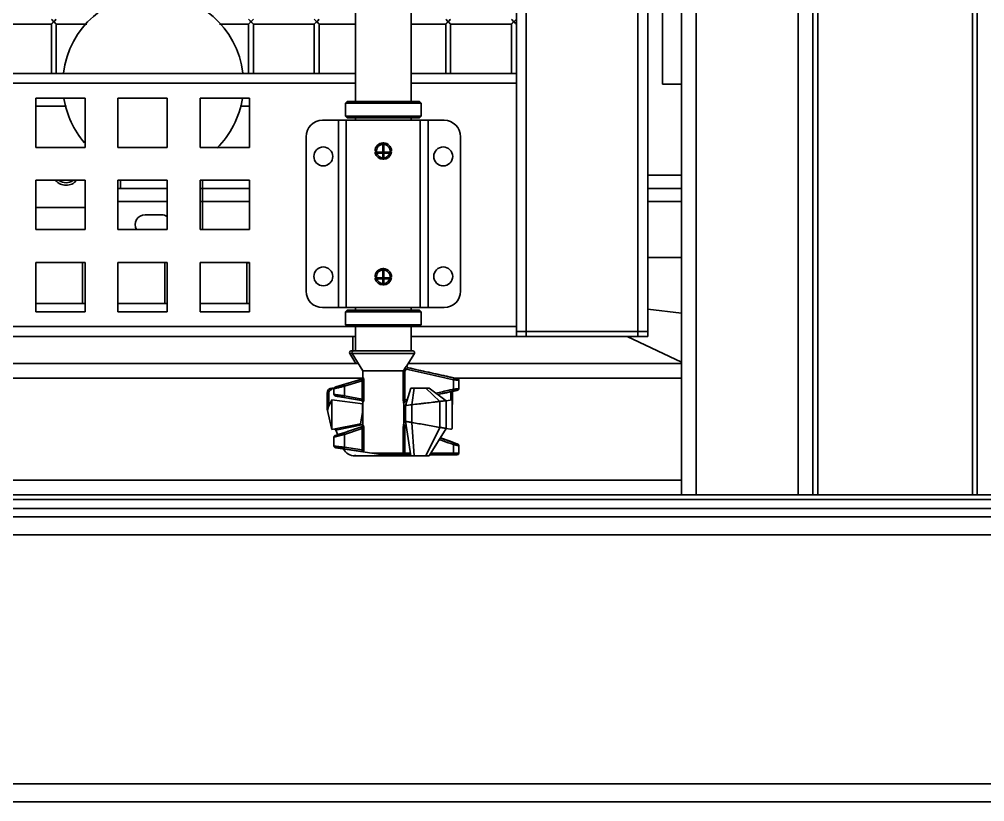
# Model space of a CAD drawing. Header units: millimetres. Extents: x 32496 to 166256, y 3504 to 23939.
# Drawn here: x 95808 to 96396, y 19902 to 20378 of the extents above; entities that cross this region are included whole.
import ezdxf

# ---------------------------------------------------------------- set-up
doc = ezdxf.new("R2010")
doc.units = ezdxf.units.MM
doc.layers.get('0').update_dxf_attribs({"lineweight": 35})

# ---------------------------------------------------------------- blocks, each defined once
blk = doc.blocks.new('8-1250')
at = {"linetype": 'Continuous'}
for p, q in [((-3742.63, -34671.29), (-3742.63, -32152.29)), ((-3680.63, -34671.29), (-3680.63, -32152.29)), ((-3671.63, -32152.29), (-3671.63, -34671.29)), ((-3668.63, -32152.29), (-3668.63, -34671.29)), ((-3574.63, -32152.29), (-3574.63, -34671.29)), ((-3571.63, -32152.29), (-3571.63, -34671.29)), ((-3751.63, -34591.29), (-3751.63, -32232.29)), ((-3846.13, -32251.79), (-3846.13, -34571.79)), ((-3778.13, -34571.79), (-3778.13, -32251.79)), ((-3772.13, -32251.79), (-3772.13, -34571.79)), ((-3763.13, -32421.29), (-3763.13, -34421.29)), ((-3916.13, -33362.79), (-3916.13, -34431.79)), ((-3950.13, -33446.27), (-3950.13, -34431.79)), ((-3852.13, -34414.79), (-3852.13, -33511.79)), ((-4172.13, -34384.79), (-4135.13, -34384.79)), ((-4132.13, -34384.79), (-4135.13, -34381.79)), ((-4135.13, -34384.79), (-4132.13, -34381.79)), ((-4135.13, -34384.79), (-4135.13, -34414.79)), ((-4135.01, -34384.67), (-4134.22, -34383.88)), ((-4134.22, -34383.88), (-4133.63, -34383.29)), ((-4132.13, -34384.79), (-4132.13, -34414.79)), ((-4132.13, -34384.79), (-4113.48, -34384.79)), ((-4032.81, -34384.79), (-4015.13, -34384.79)), ((-4012.13, -34384.79), (-4015.13, -34381.79)), ((-4015.13, -34384.79), (-4012.13, -34381.79)), ((-4015.13, -34384.79), (-4015.13, -34414.79)), ((-4015.01, -34384.67), (-4014.22, -34383.88)), ((-4014.22, -34383.88), (-4013.63, -34383.29)), ((-4012.13, -34384.79), (-4012.13, -34414.79)), ((-4012.13, -34384.79), (-3975.13, -34384.79)), ((-3972.13, -34384.79), (-3975.13, -34381.79)), ((-3975.13, -34384.79), (-3972.13, -34381.79)), ((-3975.13, -34384.79), (-3975.13, -34414.79)), ((-3975.01, -34384.67), (-3974.22, -34383.88)), ((-3974.22, -34383.88), (-3973.63, -34383.29)), ((-3972.13, -34384.79), (-3972.13, -34414.79)), ((-3972.13, -34384.79), (-3950.13, -34384.79)), ((-3916.13, -34384.79), (-3895.13, -34384.79)), ((-3892.13, -34384.79), (-3895.13, -34381.79)), ((-3895.13, -34384.79), (-3892.13, -34381.79)), ((-3895.13, -34384.79), (-3895.13, -34414.79)), ((-3895.01, -34384.67), (-3894.22, -34383.88)), ((-3894.22, -34383.88), (-3893.63, -34383.29)), ((-3892.13, -34384.79), (-3892.13, -34414.79)), ((-3892.13, -34384.79), (-3855.13, -34384.79)), ((-3852.13, -34384.79), (-3855.13, -34381.79)), ((-3855.13, -34384.79), (-3852.13, -34381.79)), ((-3855.13, -34384.79), (-3855.13, -34414.79)), ((-3855.01, -34384.67), (-3854.22, -34383.88)), ((-3854.22, -34383.88), (-3853.63, -34383.29)), ((-4576.13, -34414.79), (-3950.13, -34414.79)), ((-3916.13, -34414.79), (-3852.13, -34414.79)), ((-3852.13, -34574.79), (-3852.13, -34414.79)), ((-3950.13, -34420.79), (-4576.13, -34420.79)), ((-3852.13, -34420.79), (-3916.13, -34420.79)), ((-3763.13, -34421.29), (-3751.63, -34421.29)), ((-4144.63, -34429.79), (-4144.63, -34459.79)), ((-4114.63, -34429.79), (-4144.63, -34429.79)), ((-4114.63, -34459.79), (-4114.63, -34429.79)), ((-4094.63, -34429.79), (-4094.63, -34459.79)), ((-4064.63, -34429.79), (-4094.63, -34429.79)), ((-4064.63, -34459.79), (-4064.63, -34429.79)), ((-4044.63, -34429.79), (-4044.63, -34459.79)), ((-4014.63, -34429.79), (-4044.63, -34429.79)), ((-4014.63, -34459.79), (-4014.63, -34429.79)), ((-3955.13, -34431.79), (-3956.13, -34432.79)), ((-3956.13, -34432.79), (-3956.13, -34440.79)), ((-3910.13, -34432.79), (-3956.13, -34432.79)), ((-3911.13, -34431.79), (-3955.13, -34431.79)), ((-3911.13, -34431.79), (-3910.13, -34432.79)), ((-3910.13, -34432.79), (-3910.13, -34440.79)), ((-4144.63, -34434.79), (-4125.95, -34434.79)), ((-4020.29, -34434.79), (-4014.63, -34434.79)), ((-3970.13, -34443.29), (-3896.13, -34443.29)), ((-3960.43, -34557.29), (-3960.43, -34443.29)), ((-3955.13, -34441.79), (-3956.13, -34440.79)), ((-3956.13, -34440.79), (-3910.13, -34440.79)), ((-3955.63, -34557.29), (-3955.63, -34443.29)), ((-3955.13, -34441.79), (-3911.13, -34441.79)), ((-3950.13, -34441.79), (-3950.13, -34443.29)), ((-3916.13, -34441.79), (-3916.13, -34443.29)), ((-3911.13, -34441.79), (-3910.13, -34440.79)), ((-3910.63, -34443.29), (-3910.63, -34557.29)), ((-3905.83, -34443.29), (-3905.83, -34557.29)), ((-3980.13, -34453.29), (-3980.13, -34547.29)), ((-3886.13, -34453.29), (-3886.13, -34547.29)), ((-4144.63, -34459.79), (-4114.63, -34459.79)), ((-4094.63, -34459.79), (-4064.63, -34459.79)), ((-4044.63, -34459.79), (-4014.63, -34459.79)), ((-3938.04, -34462.71), (-3938.04, -34462.96)), ((-3933.38, -34462.71), (-3938.04, -34462.71)), ((-3933.38, -34457.05), (-3933.38, -34462.71)), ((-3933.13, -34467.04), (-3933.13, -34457.04)), ((-3933.13, -34467.04), (-3933.13, -34457.04)), ((-3932.88, -34462.71), (-3932.88, -34457.05)), ((-3928.21, -34462.71), (-3932.88, -34462.71)), ((-3928.21, -34462.96), (-3928.21, -34462.71)), ((-3937.99, -34463.21), (-3933.38, -34463.21)), ((-3933.38, -34463.21), (-3933.38, -34467.03)), ((-3932.88, -34467.03), (-3932.88, -34463.21)), ((-3932.88, -34463.21), (-3928.27, -34463.21)), ((-4144.63, -34479.79), (-4144.63, -34509.79)), ((-4114.63, -34479.79), (-4144.63, -34479.79)), ((-4114.63, -34509.79), (-4114.63, -34479.79)), ((-4094.63, -34479.79), (-4094.63, -34509.79)), ((-4064.63, -34479.79), (-4094.63, -34479.79)), ((-4093.13, -34479.79), (-4093.13, -34484.79)), ((-4064.63, -34509.79), (-4064.63, -34479.79)), ((-4044.63, -34479.79), (-4044.63, -34509.79)), ((-4014.63, -34479.79), (-4044.63, -34479.79)), ((-4043.13, -34479.79), (-4043.13, -34509.79)), ((-4014.63, -34509.79), (-4014.63, -34479.79)), ((-3751.63, -34476.79), (-3772.13, -34476.79)), ((-4094.63, -34484.79), (-4064.63, -34484.79)), ((-4014.63, -34484.79), (-4044.63, -34484.79)), ((-3751.63, -34484.79), (-3772.13, -34484.79)), ((-4144.63, -34496.29), (-4114.63, -34496.29)), ((-4064.63, -34492.79), (-4094.63, -34492.79)), ((-4014.63, -34492.79), (-4044.63, -34492.79)), ((-3751.63, -34492.79), (-3772.13, -34492.79)), ((-4068.13, -34500.79), (-4078.13, -34500.79)), ((-4144.63, -34509.79), (-4114.63, -34509.79)), ((-4094.63, -34509.79), (-4064.63, -34509.79)), ((-4044.63, -34509.79), (-4014.63, -34509.79)), ((-3751.63, -34526.79), (-3772.13, -34526.79)), ((-4144.63, -34529.79), (-4144.63, -34559.79)), ((-4114.63, -34529.79), (-4144.63, -34529.79)), ((-4116.13, -34554.79), (-4116.13, -34529.79)), ((-4114.63, -34559.79), (-4114.63, -34529.79)), ((-4094.63, -34529.79), (-4094.63, -34559.79)), ((-4064.63, -34529.79), (-4094.63, -34529.79)), ((-4066.13, -34554.79), (-4066.13, -34529.79)), ((-4064.63, -34559.79), (-4064.63, -34529.79)), ((-4044.63, -34529.79), (-4044.63, -34559.79)), ((-4014.63, -34529.79), (-4044.63, -34529.79)), ((-4014.68, -34530.21), (-4018.36, -34529.79)), ((-4016.13, -34554.79), (-4016.13, -34530.05)), ((-4014.63, -34559.79), (-4014.63, -34529.79)), ((-3933.38, -34533.55), (-3933.38, -34539.21)), ((-3933.13, -34543.54), (-3933.13, -34533.54)), ((-3933.13, -34543.54), (-3933.13, -34533.54)), ((-3932.88, -34539.21), (-3932.88, -34533.55)), ((-3938.04, -34539.21), (-3938.04, -34539.46)), ((-3933.38, -34539.21), (-3938.04, -34539.21)), ((-3937.99, -34539.71), (-3933.38, -34539.71)), ((-3933.38, -34539.71), (-3933.38, -34543.53)), ((-3928.21, -34539.21), (-3932.88, -34539.21)), ((-3932.88, -34543.53), (-3932.88, -34539.71)), ((-3932.88, -34539.71), (-3928.27, -34539.71)), ((-3928.21, -34539.46), (-3928.21, -34539.21)), ((-4114.63, -34554.79), (-4144.63, -34554.79)), ((-4064.63, -34554.79), (-4094.63, -34554.79)), ((-4014.63, -34554.79), (-4044.63, -34554.79)), ((-4144.63, -34559.79), (-4114.63, -34559.79)), ((-4094.63, -34559.79), (-4064.63, -34559.79)), ((-4044.63, -34559.79), (-4014.63, -34559.79)), ((-3970.13, -34557.29), (-3896.13, -34557.29)), ((-3955.13, -34558.79), (-3956.13, -34559.79)), ((-3956.13, -34559.79), (-3956.13, -34567.79)), ((-3910.13, -34559.79), (-3956.13, -34559.79)), ((-3911.13, -34558.79), (-3955.13, -34558.79)), ((-3950.13, -34557.29), (-3950.13, -34558.79)), ((-3916.13, -34557.29), (-3916.13, -34558.79)), ((-3911.13, -34558.79), (-3910.13, -34559.79)), ((-3910.13, -34559.79), (-3910.13, -34567.79)), ((-3751.63, -34560.67), (-3772.13, -34558.3)), ((-3955.13, -34568.79), (-3956.13, -34567.79)), ((-3956.13, -34567.79), (-3910.13, -34567.79)), ((-3911.13, -34568.79), (-3910.13, -34567.79)), ((-4576.13, -34568.79), (-3955.13, -34568.79)), ((-3955.13, -34568.79), (-3911.13, -34568.79)), ((-3950.13, -34568.79), (-3950.13, -34583.69)), ((-3916.13, -34568.79), (-3916.13, -34583.69)), ((-3911.13, -34568.79), (-3852.13, -34568.79)), ((-3772.13, -34571.79), (-3852.13, -34571.79)), ((-3852.13, -34571.79), (-3772.13, -34571.79)), ((-3846.13, -34571.79), (-3846.13, -34574.79)), ((-3778.13, -34574.79), (-3778.13, -34571.79)), ((-3772.13, -34571.79), (-3772.13, -34574.79)), ((-3950.13, -34574.79), (-4576.13, -34574.79)), ((-3951.63, -34574.79), (-3951.63, -34583.69)), ((-3852.13, -34574.79), (-3916.13, -34574.79)), ((-3852.13, -34574.79), (-3772.13, -34574.79)), ((-3751.63, -34590.56), (-3784.76, -34574.79)), ((-3953.55, -34585.21), (-3949.82, -34591.29)), ((-3953.55, -34585.21), (-3952.05, -34585.21)), ((-3951.19, -34583.69), (-3952.69, -34583.69)), ((-3945.63, -34595.69), (-3952.05, -34585.21)), ((-3914.21, -34585.21), (-3952.05, -34585.21)), ((-3915.06, -34583.69), (-3951.19, -34583.69)), ((-3918.61, -34592.39), (-3914.21, -34585.21)), ((-3948.32, -34591.29), (-4674.13, -34591.29)), ((-3751.63, -34591.29), (-3917.93, -34591.29)), ((-3751.63, -34591.29), (-3751.63, -34671.29)), ((-3945.63, -34595.69), (-3945.63, -34599.87)), ((-3920.95, -34595.69), (-3945.63, -34595.69)), ((-3920.94, -34595.69), (-3920.94, -34613.51)), ((-3919.96, -34613.51), (-3919.96, -34595.97)), ((-3918.64, -34592.39), (-3918.61, -34592.39)), ((-3917.97, -34593.89), (-3918.01, -34593.89)), ((-3917.97, -34593.89), (-3893.21, -34599.36)), ((-3945.73, -34600.29), (-4674.13, -34600.29)), ((-3946.34, -34600.83), (-3962, -34605.6)), ((-3956.8, -34605.13), (-3945.95, -34601.84)), ((-3946.11, -34600.83), (-3946.34, -34600.83)), ((-3945.95, -34612.93), (-3945.95, -34601.84)), ((-3944.95, -34601.84), (-3945.95, -34601.84)), ((-3945.63, -34599.87), (-3945.41, -34599.87)), ((-3944.95, -34612.93), (-3944.95, -34601.84)), ((-3893.21, -34599.36), (-3890.93, -34599.87)), ((-3893.21, -34599.36), (-3888.46, -34600.44)), ((-3888.44, -34600.44), (-3890.93, -34599.87)), ((-3890.43, -34606.98), (-3890.43, -34601.16)), ((-3751.63, -34600.29), (-3889.12, -34600.29)), ((-3888.44, -34600.44), (-3888.46, -34600.44)), ((-3887.13, -34606.59), (-3887.13, -34601.56)), ((-3967.25, -34609.29), (-3967.25, -34618.33)), ((-3966.25, -34609.07), (-3966.25, -34617.09)), ((-3964.36, -34606.29), (-3963.03, -34606.29)), ((-3963.13, -34610.09), (-3963.13, -34606.7)), ((-3962, -34605.6), (-3962.01, -34605.6)), ((-3957.13, -34605.22), (-3956.8, -34605.13)), ((-3956.8, -34605.13), (-3956.8, -34611.01)), ((-3916.38, -34606.29), (-3919.69, -34616.88)), ((-3916.39, -34606.29), (-3919.69, -34616.88)), ((-3916.38, -34606.29), (-3905.19, -34606.29)), ((-3914.38, -34606.29), (-3915.69, -34616.41)), ((-3907.19, -34606.29), (-3898.8, -34614.41)), ((-3894.83, -34613.94), (-3905.19, -34606.29)), ((-3899.88, -34610.21), (-3893.21, -34608.77)), ((-3890.87, -34608.25), (-3893.22, -34608.77)), ((-3888.46, -34607.71), (-3893.21, -34608.77)), ((-3892.05, -34613.61), (-3892.05, -34609.07)), ((-3891.05, -34616.22), (-3891.05, -34609.29)), ((-3888.45, -34607.71), (-3890.87, -34608.25)), ((-3888.46, -34607.71), (-3888.45, -34607.71)), ((-3888.45, -34607.71), (-3888.34, -34607.68)), ((-3966.72, -34618.02), (-3964.42, -34613.5)), ((-3964.42, -34631.5), (-3964.42, -34613.5)), ((-3964.42, -34613.5), (-3945.63, -34615.89)), ((-3963.13, -34610.09), (-3963.13, -34610.09)), ((-3961.92, -34611.16), (-3962.02, -34611.14)), ((-3961.92, -34611.16), (-3946.45, -34613.9)), ((-3956.8, -34611.01), (-3957.13, -34610.96)), ((-3957.03, -34611.99), (-3946.23, -34613.9)), ((-3945.95, -34612.93), (-3956.8, -34611.01)), ((-3946.45, -34613.9), (-3946.23, -34613.9)), ((-3945.95, -34612.93), (-3944.95, -34612.93)), ((-3945.63, -34614.89), (-3945.63, -34628.83)), ((-3945.42, -34614.89), (-3945.63, -34614.89)), ((-3920.94, -34613.51), (-3919.96, -34613.51)), ((-3920.63, -34615.5), (-3920.66, -34615.5)), ((-3920.63, -34615.5), (-3920.63, -34628.18)), ((-3918.54, -34613.2), (-3919.96, -34613.51)), ((-3919.88, -34614.52), (-3918.89, -34614.31)), ((-3919.88, -34614.52), (-3919.84, -34614.52)), ((-3919.84, -34614.52), (-3918.89, -34614.31)), ((-3898.8, -34630.16), (-3898.8, -34614.41)), ((-3894.83, -34613.94), (-3891.13, -34613.5)), ((-3894.83, -34613.94), (-3894.83, -34630.85)), ((-3891.13, -34613.5), (-3891.13, -34630.31)), ((-3967.33, -34619.2), (-3967.01, -34618.57)), ((-3964.42, -34631.5), (-3967.33, -34619.2)), ((-3966.77, -34619.72), (-3967.18, -34618.7)), ((-3967.01, -34618.57), (-3966.72, -34618.02)), ((-3966.77, -34619.72), (-3966.72, -34618.02)), ((-3946.99, -34628.05), (-3945.8, -34621.12)), ((-3945.8, -34621.12), (-3945.78, -34615.87)), ((-3920.63, -34616.99), (-3919.74, -34616.88)), ((-3919.74, -34616.88), (-3919.55, -34616.86)), ((-3919.69, -34616.88), (-3915.69, -34616.41)), ((-3919.69, -34626.49), (-3919.69, -34616.88)), ((-3915.69, -34616.41), (-3915.69, -34627.2)), ((-3891.13, -34616.44), (-3891.05, -34616.22)), ((-3920.63, -34627.08), (-3919.57, -34627.26)), ((-3919.73, -34626.49), (-3919.69, -34626.49)), ((-3919.69, -34626.49), (-3916.38, -34647.59)), ((-3919.69, -34626.5), (-3916.39, -34647.59)), ((-3915.69, -34627.2), (-3914.38, -34647.59)), ((-3964.42, -34631.5), (-3946.96, -34628.04)), ((-3946.31, -34629.78), (-3962.03, -34635.04)), ((-3961.93, -34631.84), (-3960.82, -34634.63)), ((-3961.06, -34631.59), (-3946.12, -34628.63)), ((-3956.8, -34634.42), (-3945.95, -34630.8)), ((-3946.08, -34629.78), (-3946.31, -34629.78)), ((-3945.95, -34643.92), (-3945.95, -34630.8)), ((-3944.95, -34630.8), (-3945.95, -34630.8)), ((-3945.63, -34628.83), (-3945.41, -34628.83)), ((-3944.95, -34644.16), (-3944.95, -34630.8)), ((-3920.94, -34630.2), (-3920.94, -34645.89)), ((-3919.96, -34630.2), (-3920.94, -34630.2)), ((-3920.67, -34628.18), (-3920.63, -34628.18)), ((-3919.96, -34629.12), (-3920, -34629.12)), ((-3919.24, -34629.38), (-3920, -34629.12)), ((-3919.96, -34629.12), (-3919.24, -34629.37)), ((-3919.96, -34645.89), (-3919.96, -34630.2)), ((-3919.96, -34630.2), (-3919.06, -34630.51)), ((-3898.8, -34630.16), (-3907.19, -34647.59)), ((-3905.18, -34647.56), (-3894.83, -34630.85)), ((-3892.3, -34631.3), (-3894.83, -34630.85)), ((-3963.13, -34641.53), (-3963.13, -34636.15)), ((-3962.03, -34635.04), (-3962.04, -34635.04)), ((-3957.13, -34634.51), (-3956.8, -34634.42)), ((-3956.8, -34634.42), (-3956.8, -34642.3)), ((-3898.39, -34636.6), (-3893.1, -34638.43)), ((-3898.37, -34636.61), (-3898.34, -34636.53)), ((-3893.1, -34638.43), (-3888.34, -34640.13)), ((-3961.93, -34642.58), (-3962.03, -34642.57)), ((-3961.9, -34642.59), (-3961.93, -34642.58)), ((-3961.9, -34642.59), (-3933.2, -34646.88)), ((-3956.8, -34642.3), (-3957.13, -34642.26)), ((-3957, -34643.29), (-3946.15, -34644.91)), ((-3945.95, -34643.92), (-3956.8, -34642.3)), ((-3890.43, -34645.89), (-3890.43, -34640.67)), ((-3888.33, -34640.13), (-3888.34, -34640.13)), ((-3887.13, -34645.89), (-3887.13, -34641.3)), ((-3950.22, -34646.86), (-3950.22, -34647.59)), ((-3916.38, -34647.59), (-3950.22, -34647.59)), ((-3945.37, -34645.02), (-3945.63, -34645.02)), ((-3939.82, -34645.89), (-3916.65, -34645.89)), ((-3933.05, -34646.89), (-3916.5, -34646.89)), ((-3916.38, -34647.59), (-3905.19, -34647.59)), ((-3905.19, -34647.59), (-3905.18, -34647.56)), ((-3904.76, -34646.89), (-3888.13, -34646.89)), ((-3904.14, -34645.89), (-3887.13, -34645.89)), ((-3751.63, -34662.29), (-4674.13, -34662.29)), ((3761.37, -34674.01), (-7907.13, -34674.01)), ((-3668.63, -34671.29), (-4757.13, -34671.29)), ((-3571.63, -34671.29), (-3671.63, -34671.29)), ((-2486.13, -34671.29), (-3574.63, -34671.29)), ((3761.37, -34679.48), (-7907.13, -34679.48)), ((3115.87, -34684.6), (-7857.13, -34684.6)), ((3115.87, -34695.54), (-7857.13, -34695.54)), ((4052.87, -34847.03), (-7783.13, -34847.03)), ((4052.87, -34857.98), (-7783.13, -34857.98))]:
    blk.add_line(p, q, dxfattribs=at)
for points in [[(-4133.63, -34383.29), (-4134.21, -34382.7), (-4134.69, -34382.23)], [(-4132.24, -34381.9), (-4132.56, -34382.22), (-4133.05, -34382.71), (-4133.63, -34383.29)], [(-4133.63, -34383.29), (-4133.04, -34383.88), (-4132.57, -34384.35), (-4132.13, -34384.79)], [(-4013.63, -34383.29), (-4014.21, -34382.7), (-4014.69, -34382.23)], [(-4012.24, -34381.9), (-4012.56, -34382.22), (-4013.05, -34382.71), (-4013.63, -34383.29)], [(-4013.63, -34383.29), (-4013.04, -34383.88), (-4012.57, -34384.35), (-4012.13, -34384.79)], [(-3973.63, -34383.29), (-3974.21, -34382.7), (-3974.69, -34382.23)], [(-3972.24, -34381.9), (-3972.56, -34382.22), (-3973.05, -34382.71), (-3973.63, -34383.29)], [(-3973.63, -34383.29), (-3973.04, -34383.88), (-3972.57, -34384.35), (-3972.13, -34384.79)], [(-3893.63, -34383.29), (-3894.21, -34382.7), (-3894.69, -34382.23)], [(-3892.24, -34381.9), (-3892.56, -34382.22), (-3893.05, -34382.71), (-3893.63, -34383.29)], [(-3893.63, -34383.29), (-3893.04, -34383.88), (-3892.57, -34384.35), (-3892.13, -34384.79)], [(-3853.63, -34383.29), (-3854.21, -34382.7), (-3854.69, -34382.23)], [(-3852.24, -34381.9), (-3852.56, -34382.22), (-3853.05, -34382.71), (-3853.63, -34383.29)], [(-3853.63, -34383.29), (-3853.04, -34383.88), (-3852.57, -34384.35), (-3852.13, -34384.79)], [(-3888.44, -34600.44), (-3888.35, -34600.47), (-3888.17, -34600.51), (-3888.04, -34600.54), (-3887.94, -34600.57), (-3887.85, -34600.6), (-3887.74, -34600.64), (-3887.61, -34600.71), (-3887.47, -34600.81), (-3887.34, -34600.94), (-3887.24, -34601.11), (-3887.16, -34601.31), (-3887.13, -34601.53), (-3887.13, -34601.56)], [(-3963.13, -34606.7), (-3963.12, -34606.61), (-3963.06, -34606.33), (-3962.92, -34606.1), (-3962.76, -34605.93), (-3962.62, -34605.83), (-3962.52, -34605.78), (-3962.44, -34605.74), (-3962.37, -34605.72), (-3962.29, -34605.69), (-3962.2, -34605.66), (-3962.1, -34605.63), (-3962.01, -34605.6)], [(-3887.13, -34606.59), (-3887.13, -34606.63), (-3887.16, -34606.85), (-3887.24, -34607.05), (-3887.34, -34607.22), (-3887.47, -34607.35), (-3887.61, -34607.45), (-3887.75, -34607.52), (-3887.85, -34607.56), (-3887.94, -34607.59), (-3888.04, -34607.61), (-3888.17, -34607.64), (-3888.34, -34607.68)], [(-3962.02, -34611.14), (-3962.12, -34611.12), (-3962.2, -34611.11), (-3962.26, -34611.09), (-3962.32, -34611.08), (-3962.39, -34611.06), (-3962.49, -34611.03), (-3962.63, -34610.96), (-3962.8, -34610.83), (-3962.96, -34610.65), (-3963.07, -34610.42), (-3963.13, -34610.16), (-3963.13, -34610.09)], [(-3919.55, -34616.86), (-3919.14, -34616.81), (-3918.5, -34616.74)], [(-3917.68, -34616.64), (-3916.71, -34616.53), (-3915.69, -34616.41)], [(-3963.13, -34636.15), (-3963.12, -34636.04), (-3963.05, -34635.76), (-3962.91, -34635.52), (-3962.75, -34635.36), (-3962.61, -34635.27), (-3962.52, -34635.22), (-3962.44, -34635.19), (-3962.36, -34635.15), (-3962.28, -34635.12), (-3962.18, -34635.09), (-3962.06, -34635.05), (-3962.04, -34635.04)], [(-3893.1, -34638.43), (-3891.19, -34639.1), (-3888.33, -34640.13)], [(-3962.03, -34642.57), (-3962.12, -34642.56), (-3962.19, -34642.54), (-3962.25, -34642.53), (-3962.31, -34642.52), (-3962.37, -34642.5), (-3962.48, -34642.47), (-3962.64, -34642.39), (-3962.81, -34642.26), (-3962.96, -34642.08), (-3963.07, -34641.86), (-3963.13, -34641.6), (-3963.13, -34641.53)], [(-3888.33, -34640.13), (-3888.22, -34640.17), (-3888.04, -34640.24), (-3887.9, -34640.3), (-3887.8, -34640.34), (-3887.7, -34640.39), (-3887.57, -34640.46), (-3887.42, -34640.59), (-3887.28, -34640.77), (-3887.18, -34640.99), (-3887.13, -34641.24), (-3887.13, -34641.3)]]:
    blk.add_lwpolyline(points, dxfattribs=at)
for centre in [(-3969.63, -34465.29), (-3896.63, -34465.29), (-3969.63, -34538.29), (-3896.63, -34538.29)]:
    blk.add_circle(centre, 5.75, dxfattribs=at)
for centre, radius, start, end in [((-4073.13, -34421.29), 55, 6.9888, 172.98254), ((-4073.13, -34421.29), 55, 189.12344, 220.47588), ((-4073.13, -34421.29), 55, 314.85254, 350.86746), ((-3970.13, -34453.29), 10, 90, 180), ((-3896.13, -34453.29), 10, 0, 90), ((-3933.13, -34462.04), 5, 92.86598, 180), ((-3933.13, -34462.04), 5, 187.07978, 190.61966), ((-3933.13, -34462.04), 4.13, 93.46705, 189.34743), ((-3933.13, -34462.04), 4, 189.66346, 197.0293), ((-3933.13, -34462.04), 5, 87.15975, 92.84981), ((-3933.13, -34462.04), 4, 90, 93.58541), ((-3933.13, -34462.04), 4, 86.41567, 90), ((-3933.13, -34462.04), 5, 0, 87.13347), ((-3933.13, -34462.04), 4.13, 350.65257, 86.53295), ((-3933.13, -34462.04), 4, 342.9707, 350.33654), ((-3933.13, -34462.04), 5, 349.38036, 352.92025), ((-3933.13, -34462.04), 5, 190.59358, 193.53689), ((-3933.13, -34462.04), 5, 193.54971, 267.13402), ((-3933.13, -34462.04), 4.13, 196.46142, 266.53295), ((-3933.13, -34462.04), 4, 266.41668, 270), ((-3933.13, -34462.04), 5, 267.14784, 272.8715), ((-3933.13, -34462.04), 4, 270, 273.58488), ((-3933.13, -34462.04), 5, 272.86654, 346.45032), ((-3933.13, -34462.04), 4.13, 273.46705, 343.53862), ((-3933.13, -34462.04), 5, 346.46852, 349.41133), ((-4126.16, -34474.32), 8.5, 221.64187, 318.33888), ((-4126.16, -34474.32), 7, 233.12116, 306.77418), ((-4078.13, -34506.79), 6, 90, 209.65622), ((-4068.13, -34506.79), 6, 53.33112, 90), ((-3933.13, -34538.54), 5, 92.86598, 180), ((-3933.13, -34538.54), 4.13, 93.46705, 189.34743), ((-3933.13, -34538.54), 5, 87.15975, 92.84981), ((-3933.13, -34538.54), 4, 90, 93.58541), ((-3933.13, -34538.54), 4, 86.41513, 90), ((-3933.13, -34538.54), 5, 0, 87.13347), ((-3933.13, -34538.54), 4.13, 350.65257, 86.53295), ((-3933.13, -34538.54), 5, 187.07978, 190.61966), ((-3933.13, -34538.54), 5, 190.59349, 193.53688), ((-3933.13, -34538.54), 5, 193.54971, 267.13402), ((-3933.13, -34538.54), 4.13, 196.46142, 266.53295), ((-3933.13, -34538.54), 4, 189.66346, 197.0293), ((-3933.13, -34538.54), 4, 266.41668, 270), ((-3933.13, -34538.54), 5, 267.14784, 272.8715), ((-3933.13, -34538.54), 4, 270, 273.58488), ((-3933.13, -34538.54), 5, 272.86654, 346.45032), ((-3933.13, -34538.54), 4.13, 273.46705, 343.53862), ((-3933.13, -34538.54), 4, 342.9707, 350.33654), ((-3933.13, -34538.54), 5, 346.46852, 349.41133), ((-3933.13, -34538.54), 5, 349.38036, 352.92025), ((-3970.13, -34547.29), 10, 180, 270), ((-3896.13, -34547.29), 10, 270, 0), ((-3952.69, -34584.69), 1, 90, 211.48747), ((-3951.19, -34584.69), 1, 90, 211.48747), ((-3915.06, -34584.69), 1, 328.51253, 90), ((-4663.21, -34131.37), 875.53, 327.97208, 328.09093), ((-4572.39, -34182.56), 772.38, 327.6399, 327.75394), ((-3917.76, -34592.92), 1, 148.51253, 257.54283), ((-3946.63, -34599.87), 1, 286.92929, 0), ((-3964.25, -34609.29), 3, 92.14214, 179.99658), ((-3894.05, -34609.29), 3, 359.99658, 18.77775), ((-3946.63, -34614.89), 1, 0, 79.92929), ((-3919.63, -34615.5), 1, 102.18863, 180), ((-3966.25, -34618.33), 1, 179.99654, 201.76128), ((-3962.86, -34632.21), 1, 21.76164, 93.74107), ((-2093.95, -40202.23), 5872.19, 108.385411, 108.49941), ((-3946.63, -34628.83), 1, 288.5, 0), ((-3919.63, -34628.18), 1, 180, 250.88027), ((-3892.13, -34630.31), 1, 260.0579, 0), ((-3950.22, -34639.59), 8, 207.63231, 269.99658), ((-3940.02, -34623.95), 20.83, 253.46364, 253.61404), ((-3938.31, -34592.9), 52.6, 262.0095, 262.28543), ((-3933.05, -34645.89), 1, 261.5, 270), ((-3907.94, -34639.59), 8, 293.17787, 294.03821), ((-3888.13, -34645.89), 1, 270, 0)]:
    blk.add_arc(centre, radius, start, end, dxfattribs=at)
for points, knots in [([(-3920.95, -34595.69), (-3920.95, -34595.69), (-3920.94, -34595.69), (-3920.94, -34595.69), (-3920.94, -34595.69)], [0, 0, 0, 0, 0.496886, 1, 1, 1, 1]), ([(-3919.96, -34595.97), (-3920.07, -34595.94), (-3920.39, -34595.85), (-3920.72, -34595.75), (-3920.94, -34595.69)], [0, 0, 0, 0, 0.33359, 1, 1, 1, 1]), ([(-3918.64, -34592.39), (-3918.65, -34592.39), (-3918.67, -34592.41), (-3918.7, -34592.43), (-3918.75, -34592.48), (-3918.81, -34592.54), (-3918.87, -34592.61), (-3918.98, -34592.74), (-3919.14, -34592.93), (-3919.34, -34593.19), (-3919.55, -34593.49), (-3919.77, -34593.81), (-3919.91, -34594.03), (-3919.99, -34594.15)], [0, 0, 0, 0, 0.010036, 0.029396, 0.058071, 0.095826, 0.142229, 0.196176, 0.323596, 0.473805, 0.639783, 0.817141, 1, 1, 1, 1]), ([(-3919.14, -34594.67), (-3919.32, -34594.56), (-3919.57, -34594.4), (-3919.85, -34594.23), (-3919.95, -34594.17), (-3919.99, -34594.15)], [0, 0, 0, 0, 0.650431, 0.877879, 1, 1, 1, 1]), ([(-3919.14, -34594.67), (-3919.02, -34594.57), (-3918.84, -34594.42), (-3918.59, -34594.24), (-3918.43, -34594.12), (-3918.28, -34594.03), (-3918.17, -34593.96), (-3918.1, -34593.93), (-3918.06, -34593.91), (-3918.03, -34593.9), (-3918.01, -34593.89), (-3918.01, -34593.89)], [0, 0, 0, 0, 0.344207, 0.507801, 0.658616, 0.78891, 0.893666, 0.933953, 0.965277, 0.987348, 1, 1, 1, 1]), ([(-3919.14, -34594.67), (-3914.29, -34595.75), (-3904.72, -34597.9), (-3895.15, -34600.07), (-3890.43, -34601.17)], [0, 0, 0, 0, 0.505729, 1, 1, 1, 1]), ([(-3918.64, -34592.39), (-3918.67, -34592.43), (-3918.75, -34592.59), (-3918.79, -34592.78), (-3918.79, -34592.92)], [0, 0, 0, 0, 0.232143, 1, 1, 1, 1]), ([(-3918.79, -34592.92), (-3918.79, -34593.03), (-3918.75, -34593.27), (-3918.57, -34593.58), (-3918.31, -34593.79), (-3918.11, -34593.87), (-3918.01, -34593.89)], [0, 0, 0, 0, 0.261674, 0.525393, 0.775295, 1, 1, 1, 1]), ([(-3893.22, -34599.43), (-3897.31, -34598.5), (-3905.57, -34596.65), (-3913.83, -34594.81), (-3918.01, -34593.89)], [0, 0, 0, 0, 0.495116, 1, 1, 1, 1]), ([(-3946.11, -34600.83), (-3945.91, -34600.77), (-3945.55, -34600.51), (-3945.41, -34600.08), (-3945.41, -34599.87)], [0, 0, 0, 0, 0.497546, 1, 1, 1, 1]), ([(-3946.11, -34600.83), (-3946.09, -34600.83), (-3946.04, -34600.84), (-3945.99, -34600.9), (-3945.94, -34600.99), (-3945.9, -34601.11), (-3945.88, -34601.27), (-3945.88, -34601.52), (-3945.92, -34601.71), (-3945.95, -34601.84)], [0, 0, 0, 0, 0.05395, 0.122041, 0.212809, 0.329306, 0.469619, 0.630912, 1, 1, 1, 1]), ([(-3944.95, -34601.84), (-3944.95, -34601.59), (-3944.97, -34601.12), (-3945.08, -34600.51), (-3945.21, -34600.11), (-3945.32, -34599.92), (-3945.39, -34599.87), (-3945.41, -34599.87)], [0, 0, 0, 0, 0.36478, 0.67883, 0.896618, 0.961503, 1, 1, 1, 1]), ([(-3896.64, -34598.62), (-3896.35, -34598.68), (-3895.21, -34598.92), (-3894.06, -34599.17), (-3893.21, -34599.36)], [0, 0, 0, 0, 0.254214, 1, 1, 1, 1]), ([(-3889.9, -34600.19), (-3890.17, -34600.12), (-3891.28, -34599.87), (-3892.39, -34599.62), (-3893.22, -34599.43)], [0, 0, 0, 0, 0.249469, 1, 1, 1, 1]), ([(-3889.9, -34600.19), (-3889.94, -34600.18), (-3890.03, -34600.24), (-3890.11, -34600.34), (-3890.23, -34600.52), (-3890.34, -34600.8), (-3890.4, -34601.04), (-3890.43, -34601.16)], [0, 0, 0, 0, 0.125002, 0.226611, 0.355508, 0.67167, 1, 1, 1, 1]), ([(-3890.43, -34601.16), (-3890.36, -34601.17), (-3890.1, -34601.21), (-3889.83, -34601.25), (-3889.63, -34601.27)], [0, 0, 0, 0, 0.246392, 1, 1, 1, 1]), ([(-3888.56, -34600.47), (-3888.67, -34600.45), (-3889.11, -34600.36), (-3889.55, -34600.27), (-3889.9, -34600.19)], [0, 0, 0, 0, 0.231241, 1, 1, 1, 1]), ([(-3889.63, -34601.27), (-3889.47, -34601.29), (-3889.15, -34601.33), (-3888.69, -34601.39), (-3888.27, -34601.44), (-3887.94, -34601.48), (-3887.71, -34601.51), (-3887.56, -34601.52), (-3887.44, -34601.54), (-3887.33, -34601.55), (-3887.25, -34601.56), (-3887.19, -34601.56), (-3887.16, -34601.56), (-3887.14, -34601.56), (-3887.13, -34601.56), (-3887.13, -34601.56), (-3887.13, -34601.56)], [0, 0, 0, 0, 0.193425, 0.378978, 0.551723, 0.703439, 0.770093, 0.828992, 0.879924, 0.922635, 0.956206, 0.98034, 0.988878, 0.994994, 0.99867, 1, 1, 1, 1]), ([(-3888.23, -34600.54), (-3888.25, -34600.53), (-3888.37, -34600.51), (-3888.48, -34600.49), (-3888.56, -34600.47)], [0, 0, 0, 0, 0.222408, 1, 1, 1, 1]), ([(-3888.46, -34600.44), (-3888.43, -34600.45), (-3888.32, -34600.47), (-3888.22, -34600.5), (-3888.15, -34600.52)], [0, 0, 0, 0, 0.280968, 1, 1, 1, 1]), ([(-3888.15, -34600.52), (-3888.11, -34600.53), (-3888.06, -34600.54), (-3888, -34600.55), (-3887.97, -34600.56), (-3887.94, -34600.57), (-3887.93, -34600.58), (-3887.92, -34600.58), (-3887.91, -34600.58), (-3887.91, -34600.59), (-3887.92, -34600.59), (-3887.92, -34600.59), (-3887.93, -34600.59), (-3887.95, -34600.58), (-3887.97, -34600.58), (-3888.03, -34600.57), (-3888.11, -34600.56), (-3888.19, -34600.55), (-3888.23, -34600.54)], [0, 0, 0, 0, 0.196732, 0.273735, 0.335828, 0.382571, 0.413781, 0.423565, 0.429552, 0.432293, 0.435653, 0.442552, 0.453321, 0.486584, 0.535387, 0.599506, 0.772176, 1, 1, 1, 1]), ([(-3966.25, -34609.07), (-3966.37, -34609.07), (-3966.55, -34609.08), (-3966.79, -34609.1), (-3966.95, -34609.13), (-3967.08, -34609.16), (-3967.18, -34609.2), (-3967.25, -34609.25), (-3967.25, -34609.29)], [0, 0, 0, 0, 0.350013, 0.521114, 0.675512, 0.803255, 0.89886, 1, 1, 1, 1]), ([(-3966.25, -34609.07), (-3966.25, -34608.82), (-3966.15, -34608.31), (-3965.74, -34607.66), (-3965.1, -34607.21), (-3964.59, -34607.08), (-3964.34, -34607.07)], [0, 0, 0, 0, 0.247435, 0.496244, 0.747245, 1, 1, 1, 1]), ([(-3964.36, -34606.29), (-3964.36, -34606.29), (-3964.36, -34606.3), (-3964.36, -34606.3), (-3964.36, -34606.32), (-3964.36, -34606.35), (-3964.36, -34606.38), (-3964.35, -34606.43), (-3964.35, -34606.52), (-3964.35, -34606.63), (-3964.35, -34606.77), (-3964.33, -34606.91), (-3964.33, -34607.02), (-3964.34, -34607.07)], [0, 0, 0, 0, 0.004573, 0.018197, 0.040776, 0.072214, 0.11235, 0.160781, 0.280754, 0.428836, 0.601763, 0.795931, 1, 1, 1, 1]), ([(-3963.13, -34606.7), (-3963.13, -34606.7), (-3963.11, -34606.69), (-3963.09, -34606.69), (-3963.06, -34606.67), (-3963, -34606.66), (-3962.94, -34606.64), (-3962.82, -34606.61), (-3962.64, -34606.56), (-3962.38, -34606.49), (-3962.07, -34606.42), (-3961.71, -34606.33), (-3961.31, -34606.24), (-3960.88, -34606.13), (-3960.23, -34605.98), (-3959.35, -34605.77), (-3958.26, -34605.5), (-3957.51, -34605.31), (-3957.13, -34605.22)], [0, 0, 0, 0, 0.001636, 0.00559, 0.011998, 0.020882, 0.032207, 0.045913, 0.080127, 0.123192, 0.175087, 0.234652, 0.300966, 0.374099, 0.453253, 0.62429, 0.8095, 1, 1, 1, 1]), ([(-3957.14, -34604.18), (-3958.1, -34604.47), (-3959.44, -34604.86), (-3961.06, -34605.32), (-3961.73, -34605.52), (-3962, -34605.6)], [0, 0, 0, 0, 0.59111, 0.830375, 1, 1, 1, 1]), ([(-3957.14, -34604.18), (-3957.14, -34604.18), (-3957.13, -34604.19), (-3957.12, -34604.21), (-3957.09, -34604.26), (-3957.06, -34604.35), (-3957.01, -34604.47), (-3956.96, -34604.62), (-3956.89, -34604.84), (-3956.83, -34605.02), (-3956.8, -34605.13)], [0, 0, 0, 0, 0.008478, 0.024601, 0.083085, 0.178864, 0.308694, 0.466592, 0.641874, 1, 1, 1, 1]), ([(-3890.43, -34606.98), (-3891.31, -34607.18), (-3894.84, -34607.98), (-3898.37, -34608.76), (-3901.03, -34609.35)], [0, 0, 0, 0, 0.248328, 1, 1, 1, 1]), ([(-3899.92, -34610.18), (-3899.36, -34610.06), (-3897.13, -34609.57), (-3894.89, -34609.07), (-3893.22, -34608.7)], [0, 0, 0, 0, 0.251036, 1, 1, 1, 1]), ([(-3893.22, -34608.77), (-3893.48, -34608.82), (-3894.54, -34609.05), (-3895.61, -34609.28), (-3896.41, -34609.45)], [0, 0, 0, 0, 0.246046, 1, 1, 1, 1]), ([(-3893.22, -34608.7), (-3892.95, -34608.64), (-3891.84, -34608.39), (-3890.73, -34608.15), (-3889.9, -34607.96)], [0, 0, 0, 0, 0.250532, 1, 1, 1, 1]), ([(-3891.05, -34609.29), (-3891.05, -34609.26), (-3891.12, -34609.21), (-3891.22, -34609.17), (-3891.35, -34609.13), (-3891.51, -34609.11), (-3891.74, -34609.08), (-3891.93, -34609.07), (-3892.05, -34609.07)], [0, 0, 0, 0, 0.10114, 0.196745, 0.32449, 0.478889, 0.649991, 1, 1, 1, 1]), ([(-3889.63, -34606.88), (-3889.7, -34606.89), (-3889.96, -34606.92), (-3890.23, -34606.96), (-3890.43, -34606.98)], [0, 0, 0, 0, 0.254138, 1, 1, 1, 1]), ([(-3889.9, -34607.96), (-3889.95, -34607.97), (-3890.03, -34607.91), (-3890.12, -34607.81), (-3890.2, -34607.68), (-3890.27, -34607.52), (-3890.36, -34607.29), (-3890.4, -34607.11), (-3890.43, -34606.98)], [0, 0, 0, 0, 0.124928, 0.226473, 0.355256, 0.506808, 0.671618, 1, 1, 1, 1]), ([(-3889.9, -34607.96), (-3889.79, -34607.93), (-3889.34, -34607.84), (-3888.89, -34607.74), (-3888.56, -34607.68)], [0, 0, 0, 0, 0.255482, 1, 1, 1, 1]), ([(-3887.13, -34606.59), (-3887.13, -34606.59), (-3887.13, -34606.59), (-3887.14, -34606.59), (-3887.16, -34606.59), (-3887.19, -34606.59), (-3887.25, -34606.6), (-3887.33, -34606.61), (-3887.44, -34606.62), (-3887.56, -34606.63), (-3887.71, -34606.65), (-3887.94, -34606.67), (-3888.27, -34606.71), (-3888.69, -34606.76), (-3889.15, -34606.82), (-3889.47, -34606.86), (-3889.63, -34606.88)], [0, 0, 0, 0, 0.001316, 0.004982, 0.01109, 0.019628, 0.043806, 0.07725, 0.119952, 0.17124, 0.230094, 0.296331, 0.448683, 0.620756, 0.806986, 1, 1, 1, 1]), ([(-3888.56, -34607.68), (-3888.53, -34607.67), (-3888.42, -34607.65), (-3888.31, -34607.63), (-3888.23, -34607.62)], [0, 0, 0, 0, 0.276745, 1, 1, 1, 1]), ([(-3888.15, -34607.64), (-3888.17, -34607.64), (-3888.28, -34607.67), (-3888.38, -34607.69), (-3888.46, -34607.71)], [0, 0, 0, 0, 0.217132, 1, 1, 1, 1]), ([(-3888.23, -34607.62), (-3888.18, -34607.61), (-3888.13, -34607.6), (-3888.05, -34607.59), (-3888.01, -34607.58), (-3887.98, -34607.57), (-3887.95, -34607.57), (-3887.93, -34607.57), (-3887.92, -34607.57), (-3887.92, -34607.57), (-3887.92, -34607.57), (-3887.92, -34607.58), (-3887.93, -34607.58), (-3887.95, -34607.58), (-3887.97, -34607.59), (-3888.01, -34607.6), (-3888.07, -34607.62), (-3888.12, -34607.63), (-3888.15, -34607.64)], [0, 0, 0, 0, 0.226445, 0.319214, 0.397514, 0.460779, 0.508701, 0.541069, 0.557818, 0.560836, 0.563834, 0.570242, 0.580479, 0.612641, 0.660383, 0.723515, 0.801544, 1, 1, 1, 1]), ([(-3957.13, -34610.96), (-3957.52, -34610.9), (-3958.28, -34610.79), (-3959.38, -34610.63), (-3960.26, -34610.51), (-3960.91, -34610.42), (-3961.34, -34610.36), (-3961.74, -34610.31), (-3962.09, -34610.26), (-3962.39, -34610.21), (-3962.62, -34610.18), (-3962.77, -34610.16), (-3962.86, -34610.14), (-3962.94, -34610.13), (-3963.01, -34610.12), (-3963.06, -34610.11), (-3963.09, -34610.1), (-3963.11, -34610.1), (-3963.13, -34610.09), (-3963.13, -34610.09)], [0, 0, 0, 0, 0.194475, 0.380433, 0.55302, 0.631441, 0.704377, 0.770709, 0.829194, 0.880022, 0.922582, 0.940427, 0.955956, 0.969167, 0.980056, 0.988606, 0.994789, 0.998582, 1, 1, 1, 1]), ([(-3961.89, -34611.16), (-3961.82, -34611.17), (-3961.53, -34611.23), (-3961.23, -34611.28), (-3960.99, -34611.32)], [0, 0, 0, 0, 0.203045, 1, 1, 1, 1]), ([(-3960.99, -34611.32), (-3960.71, -34611.36), (-3959.39, -34611.58), (-3958.07, -34611.81), (-3957.03, -34611.99)], [0, 0, 0, 0, 0.210181, 1, 1, 1, 1]), ([(-3957.03, -34611.99), (-3957.02, -34611.99), (-3957.02, -34611.98), (-3957.01, -34611.97), (-3957, -34611.95), (-3956.99, -34611.9), (-3956.96, -34611.82), (-3956.93, -34611.69), (-3956.9, -34611.54), (-3956.85, -34611.31), (-3956.82, -34611.13), (-3956.8, -34611.01)], [0, 0, 0, 0, 0.007616, 0.02275, 0.046507, 0.079555, 0.1743, 0.303875, 0.462304, 0.638718, 1, 1, 1, 1]), ([(-3945.95, -34612.93), (-3945.93, -34613.06), (-3945.92, -34613.24), (-3945.95, -34613.48), (-3945.99, -34613.63), (-3946.04, -34613.75), (-3946.11, -34613.85), (-3946.18, -34613.91), (-3946.23, -34613.9)], [0, 0, 0, 0, 0.35597, 0.514267, 0.655243, 0.774568, 0.871193, 1, 1, 1, 1]), ([(-3945.42, -34614.89), (-3945.42, -34614.78), (-3945.46, -34614.54), (-3945.63, -34614.23), (-3945.9, -34614), (-3946.12, -34613.92), (-3946.23, -34613.9)], [0, 0, 0, 0, 0.243906, 0.502501, 0.759593, 1, 1, 1, 1]), ([(-3945.42, -34614.89), (-3945.39, -34614.89), (-3945.33, -34614.84), (-3945.22, -34614.66), (-3945.08, -34614.26), (-3944.98, -34613.65), (-3944.95, -34613.18), (-3944.95, -34612.93)], [0, 0, 0, 0, 0.038346, 0.102849, 0.319295, 0.632775, 1, 1, 1, 1]), ([(-3920.94, -34613.51), (-3920.94, -34613.77), (-3920.93, -34614.14), (-3920.88, -34614.6), (-3920.84, -34614.9), (-3920.79, -34615.14), (-3920.75, -34615.31), (-3920.72, -34615.41), (-3920.7, -34615.45), (-3920.68, -34615.48), (-3920.67, -34615.5), (-3920.66, -34615.5)], [0, 0, 0, 0, 0.377273, 0.54822, 0.698731, 0.823031, 0.915686, 0.949521, 0.974666, 0.991147, 1, 1, 1, 1]), ([(-3919.88, -34614.52), (-3919.98, -34614.54), (-3920.2, -34614.63), (-3920.46, -34614.86), (-3920.63, -34615.16), (-3920.66, -34615.39), (-3920.66, -34615.5)], [0, 0, 0, 0, 0.242339, 0.499574, 0.757062, 1, 1, 1, 1]), ([(-3919.88, -34614.52), (-3919.89, -34614.52), (-3919.92, -34614.5), (-3919.96, -34614.4), (-3920, -34614.2), (-3920.01, -34613.88), (-3919.98, -34613.64), (-3919.96, -34613.51)], [0, 0, 0, 0, 0.032307, 0.091995, 0.303096, 0.618414, 1, 1, 1, 1]), ([(-3915.69, -34616.41), (-3914.29, -34616.24), (-3912.17, -34615.99), (-3909.36, -34615.66), (-3906.54, -34615.33), (-3903.73, -34614.99), (-3900.91, -34614.65), (-3899.5, -34614.48), (-3898.8, -34614.41)], [0, 0, 0, 0, 0.25, 0.375, 0.5, 0.749998, 0.875001, 1, 1, 1, 1]), ([(-3898.8, -34614.41), (-3898.56, -34614.38), (-3898.09, -34614.32), (-3897.4, -34614.24), (-3896.75, -34614.17), (-3895.9, -34614.06), (-3895.27, -34613.99), (-3894.83, -34613.94)], [0, 0, 0, 0, 0.181081, 0.356442, 0.520206, 0.667172, 1, 1, 1, 1]), ([(-3966.48, -34617.54), (-3966.58, -34617.54), (-3966.73, -34617.55), (-3966.91, -34617.55), (-3967.03, -34617.56), (-3967.12, -34617.56), (-3967.19, -34617.57), (-3967.22, -34617.57), (-3967.25, -34617.58), (-3967.25, -34617.59)], [0, 0, 0, 0, 0.3986, 0.570579, 0.717818, 0.836587, 0.923956, 0.97765, 1, 1, 1, 1]), ([(-3945.8, -34617.05), (-3945.79, -34617.07), (-3945.73, -34617.11), (-3945.67, -34617.13), (-3945.63, -34617.15)], [0, 0, 0, 0, 0.382584, 1, 1, 1, 1]), ([(-3945.63, -34617.85), (-3945.67, -34617.86), (-3945.74, -34617.89), (-3945.79, -34617.95), (-3945.8, -34617.98)], [0, 0, 0, 0, 0.604772, 1, 1, 1, 1]), ([(-3945.64, -34621), (-3945.68, -34621.01), (-3945.75, -34621.03), (-3945.8, -34621.09), (-3945.8, -34621.12)], [0, 0, 0, 0, 0.609116, 1, 1, 1, 1]), ([(-3920.63, -34617.24), (-3920.51, -34617.24), (-3920.33, -34617.23), (-3920.11, -34617.2), (-3919.97, -34617.18), (-3919.86, -34617.14), (-3919.76, -34617.11), (-3919.69, -34617.06), (-3919.69, -34617.02)], [0, 0, 0, 0, 0.367684, 0.532593, 0.677693, 0.798636, 0.892406, 1, 1, 1, 1]), ([(-3919.69, -34618), (-3919.69, -34617.96), (-3919.76, -34617.9), (-3919.86, -34617.85), (-3920.02, -34617.79), (-3920.28, -34617.75), (-3920.51, -34617.73), (-3920.63, -34617.73)], [0, 0, 0, 0, 0.119744, 0.21504, 0.335499, 0.640314, 1, 1, 1, 1]), ([(-3920.63, -34627.01), (-3920.54, -34626.94), (-3920.36, -34626.81), (-3920.14, -34626.67), (-3919.98, -34626.57), (-3919.88, -34626.52), (-3919.8, -34626.49), (-3919.75, -34626.48), (-3919.73, -34626.49)], [0, 0, 0, 0, 0.327732, 0.621494, 0.748417, 0.856675, 0.941807, 1, 1, 1, 1]), ([(-3915.69, -34627.2), (-3915.95, -34627.14), (-3916.46, -34627.06), (-3917.2, -34626.93), (-3917.78, -34626.83), (-3918.21, -34626.75), (-3918.5, -34626.7), (-3918.77, -34626.66), (-3919, -34626.61), (-3919.2, -34626.58), (-3919.38, -34626.55), (-3919.51, -34626.53), (-3919.61, -34626.51), (-3919.65, -34626.5), (-3919.69, -34626.49), (-3919.69, -34626.49)], [0, 0, 0, 0, 0.193543, 0.380123, 0.552463, 0.631295, 0.704203, 0.770432, 0.829302, 0.880162, 0.922483, 0.955959, 0.980324, 0.995129, 1, 1, 1, 1]), ([(-3961.93, -34631.84), (-3961.94, -34631.83), (-3961.93, -34631.79), (-3961.89, -34631.75), (-3961.81, -34631.71), (-3961.71, -34631.67), (-3961.58, -34631.64), (-3961.42, -34631.62), (-3961.25, -34631.6), (-3961.12, -34631.59), (-3961.06, -34631.59)], [0, 0, 0, 0, 0.045034, 0.103894, 0.190094, 0.305648, 0.448835, 0.615696, 0.80136, 1, 1, 1, 1]), ([(-3961.26, -34630.88), (-3961.25, -34630.87), (-3961.24, -34630.9), (-3961.23, -34630.93), (-3961.21, -34630.99), (-3961.18, -34631.08), (-3961.15, -34631.19), (-3961.11, -34631.36), (-3961.08, -34631.49), (-3961.06, -34631.59)], [0, 0, 0, 0, 0.019852, 0.072064, 0.160258, 0.282724, 0.435693, 0.611826, 1, 1, 1, 1]), ([(-3946.86, -34628.07), (-3946.88, -34628.06), (-3946.91, -34628.05), (-3946.95, -34628.04), (-3946.96, -34628.04)], [0, 0, 0, 0, 0.593378, 1, 1, 1, 1]), ([(-3946.12, -34628.63), (-3946.25, -34628.51), (-3946.44, -34628.34), (-3946.69, -34628.16), (-3946.8, -34628.09), (-3946.86, -34628.07)], [0, 0, 0, 0, 0.57607, 0.815229, 1, 1, 1, 1]), ([(-3946.08, -34629.78), (-3945.89, -34629.71), (-3945.54, -34629.45), (-3945.41, -34629.03), (-3945.41, -34628.83)], [0, 0, 0, 0, 0.4976, 1, 1, 1, 1]), ([(-3946.08, -34629.78), (-3946.06, -34629.78), (-3946.02, -34629.79), (-3945.96, -34629.85), (-3945.92, -34629.94), (-3945.89, -34630.06), (-3945.87, -34630.22), (-3945.88, -34630.47), (-3945.91, -34630.67), (-3945.95, -34630.8)], [0, 0, 0, 0, 0.052772, 0.11939, 0.209124, 0.325243, 0.465847, 0.628024, 1, 1, 1, 1]), ([(-3944.95, -34630.8), (-3944.95, -34630.55), (-3944.97, -34630.08), (-3945.08, -34629.47), (-3945.21, -34629.07), (-3945.32, -34628.88), (-3945.39, -34628.83), (-3945.41, -34628.83)], [0, 0, 0, 0, 0.364029, 0.678206, 0.89648, 0.961481, 1, 1, 1, 1]), ([(-3920.67, -34628.18), (-3920.67, -34628.18), (-3920.69, -34628.19), (-3920.7, -34628.22), (-3920.72, -34628.27), (-3920.75, -34628.37), (-3920.79, -34628.54), (-3920.84, -34628.79), (-3920.88, -34629.09), (-3920.92, -34629.44), (-3920.94, -34629.81), (-3920.94, -34630.07), (-3920.94, -34630.2)], [0, 0, 0, 0, 0.008913, 0.02557, 0.050911, 0.084997, 0.179232, 0.303886, 0.455373, 0.625651, 0.809758, 1, 1, 1, 1]), ([(-3920.67, -34628.18), (-3920.67, -34628.38), (-3920.54, -34628.8), (-3920.19, -34629.06), (-3920, -34629.12)], [0, 0, 0, 0, 0.500417, 1, 1, 1, 1]), ([(-3919.96, -34630.2), (-3920, -34630.06), (-3920.04, -34629.86), (-3920.07, -34629.6), (-3920.08, -34629.43), (-3920.07, -34629.3), (-3920.05, -34629.22), (-3920.04, -34629.16), (-3920.02, -34629.14), (-3920.01, -34629.12), (-3920, -34629.12)], [0, 0, 0, 0, 0.389379, 0.559657, 0.707593, 0.826793, 0.915369, 0.947243, 0.971265, 1, 1, 1, 1]), ([(-3894.83, -34630.85), (-3894.85, -34630.85), (-3894.9, -34630.84), (-3895.04, -34630.81), (-3895.37, -34630.74), (-3895.81, -34630.68), (-3896.31, -34630.59), (-3896.92, -34630.47), (-3897.57, -34630.35), (-3898.26, -34630.24), (-3898.62, -34630.19), (-3898.8, -34630.16)], [0, 0, 0, 0, 0.015263, 0.038815, 0.109354, 0.268559, 0.36916, 0.481296, 0.731141, 0.864361, 1, 1, 1, 1]), ([(-3963.13, -34636.15), (-3963.13, -34636.14), (-3963.11, -34636.14), (-3963.09, -34636.13), (-3963.05, -34636.11), (-3963, -34636.1), (-3962.93, -34636.07), (-3962.82, -34636.04), (-3962.63, -34635.99), (-3962.37, -34635.92), (-3962.06, -34635.83), (-3961.71, -34635.74), (-3961.31, -34635.63), (-3960.87, -34635.52), (-3960.22, -34635.35), (-3959.35, -34635.12), (-3958.26, -34634.82), (-3957.51, -34634.62), (-3957.13, -34634.51)], [0, 0, 0, 0, 0.001717, 0.005759, 0.012261, 0.021246, 0.032677, 0.046488, 0.080896, 0.124386, 0.176501, 0.23609, 0.302567, 0.3758, 0.454924, 0.625677, 0.810283, 1, 1, 1, 1]), ([(-3957.17, -34633.47), (-3958.12, -34633.79), (-3959.46, -34634.23), (-3961.09, -34634.73), (-3961.75, -34634.95), (-3962.03, -34635.04)], [0, 0, 0, 0, 0.590092, 0.829738, 1, 1, 1, 1]), ([(-3957.17, -34633.47), (-3957.16, -34633.48), (-3957.16, -34633.48), (-3957.14, -34633.51), (-3957.12, -34633.56), (-3957.08, -34633.65), (-3957.03, -34633.77), (-3956.97, -34633.92), (-3956.89, -34634.14), (-3956.83, -34634.31), (-3956.8, -34634.42)], [0, 0, 0, 0, 0.008676, 0.025019, 0.083879, 0.179885, 0.309767, 0.467544, 0.642572, 1, 1, 1, 1]), ([(-3898.99, -34637.59), (-3898.27, -34637.85), (-3895.42, -34638.87), (-3892.56, -34639.9), (-3890.43, -34640.67)], [0, 0, 0, 0, 0.25121, 1, 1, 1, 1]), ([(-3893.13, -34638.53), (-3893.57, -34638.37), (-3895.33, -34637.75), (-3897.09, -34637.12), (-3898.42, -34636.65)], [0, 0, 0, 0, 0.249259, 1, 1, 1, 1]), ([(-3889.78, -34639.73), (-3890.06, -34639.63), (-3891.18, -34639.23), (-3892.29, -34638.83), (-3893.13, -34638.53)], [0, 0, 0, 0, 0.249519, 1, 1, 1, 1]), ([(-3957.13, -34642.26), (-3957.52, -34642.21), (-3958.28, -34642.12), (-3959.39, -34641.99), (-3960.26, -34641.89), (-3960.91, -34641.81), (-3961.35, -34641.76), (-3961.74, -34641.71), (-3962.09, -34641.67), (-3962.4, -34641.63), (-3962.62, -34641.61), (-3962.77, -34641.59), (-3962.86, -34641.58), (-3962.94, -34641.57), (-3963.01, -34641.56), (-3963.06, -34641.55), (-3963.1, -34641.54), (-3963.11, -34641.54), (-3963.13, -34641.54), (-3963.13, -34641.53)], [0, 0, 0, 0, 0.194906, 0.381158, 0.553892, 0.632315, 0.705208, 0.771462, 0.82984, 0.880549, 0.922985, 0.940769, 0.956238, 0.969392, 0.980228, 0.98873, 0.994871, 0.998626, 1, 1, 1, 1]), ([(-3961.86, -34642.6), (-3961.77, -34642.61), (-3961.33, -34642.67), (-3960.89, -34642.73), (-3960.53, -34642.78)], [0, 0, 0, 0, 0.192328, 1, 1, 1, 1]), ([(-3960.53, -34642.78), (-3960.27, -34642.82), (-3959.09, -34642.99), (-3957.92, -34643.16), (-3957, -34643.29)], [0, 0, 0, 0, 0.220399, 1, 1, 1, 1]), ([(-3957, -34643.29), (-3957, -34643.29), (-3956.99, -34643.29), (-3956.98, -34643.27), (-3956.98, -34643.25), (-3956.96, -34643.2), (-3956.94, -34643.12), (-3956.91, -34642.99), (-3956.88, -34642.84), (-3956.84, -34642.6), (-3956.81, -34642.43), (-3956.8, -34642.3)], [0, 0, 0, 0, 0.00742, 0.022321, 0.045862, 0.078725, 0.173229, 0.302748, 0.461306, 0.637988, 1, 1, 1, 1]), ([(-3945.95, -34643.92), (-3945.97, -34644.04), (-3946, -34644.22), (-3946.04, -34644.45), (-3946.07, -34644.6), (-3946.09, -34644.73), (-3946.11, -34644.82), (-3946.13, -34644.88), (-3946.14, -34644.9), (-3946.15, -34644.91), (-3946.15, -34644.91)], [0, 0, 0, 0, 0.360444, 0.536462, 0.694548, 0.8244, 0.919154, 0.976622, 0.992085, 1, 1, 1, 1]), ([(-3944.95, -34644.16), (-3945, -34644.16), (-3945.12, -34644.14), (-3945.34, -34644.09), (-3945.61, -34644.02), (-3945.8, -34643.97), (-3945.9, -34643.94)], [0, 0, 0, 0, 0.152669, 0.387873, 0.679924, 1, 1, 1, 1]), ([(-3945.37, -34645.02), (-3945.35, -34645.02), (-3945.31, -34645), (-3945.23, -34644.91), (-3945.15, -34644.73), (-3945.05, -34644.47), (-3944.98, -34644.27), (-3944.95, -34644.16)], [0, 0, 0, 0, 0.053609, 0.130024, 0.355541, 0.655638, 1, 1, 1, 1]), ([(-3889.78, -34639.73), (-3889.83, -34639.72), (-3889.92, -34639.77), (-3890.02, -34639.87), (-3890.15, -34640.04), (-3890.3, -34640.31), (-3890.39, -34640.55), (-3890.43, -34640.67)], [0, 0, 0, 0, 0.124256, 0.226877, 0.357014, 0.674435, 1, 1, 1, 1]), ([(-3890.43, -34640.67), (-3890.36, -34640.69), (-3890.1, -34640.75), (-3889.83, -34640.8), (-3889.63, -34640.84)], [0, 0, 0, 0, 0.245961, 1, 1, 1, 1]), ([(-3888.45, -34640.18), (-3888.55, -34640.15), (-3889, -34640), (-3889.44, -34639.85), (-3889.78, -34639.73)], [0, 0, 0, 0, 0.231885, 1, 1, 1, 1]), ([(-3889.63, -34640.84), (-3889.47, -34640.87), (-3889.16, -34640.94), (-3888.71, -34641.03), (-3888.28, -34641.11), (-3887.96, -34641.17), (-3887.72, -34641.21), (-3887.57, -34641.24), (-3887.44, -34641.26), (-3887.34, -34641.28), (-3887.25, -34641.29), (-3887.19, -34641.3), (-3887.15, -34641.3), (-3887.13, -34641.3), (-3887.13, -34641.3), (-3887.13, -34641.3)], [0, 0, 0, 0, 0.189895, 0.374, 0.54564, 0.69837, 0.765714, 0.825476, 0.877326, 0.920908, 0.955264, 0.979885, 0.994777, 0.998523, 1, 1, 1, 1]), ([(-3888.11, -34640.28), (-3888.14, -34640.27), (-3888.25, -34640.24), (-3888.36, -34640.21), (-3888.45, -34640.18)], [0, 0, 0, 0, 0.222536, 1, 1, 1, 1]), ([(-3888.34, -34640.13), (-3888.32, -34640.14), (-3888.21, -34640.18), (-3888.11, -34640.21), (-3888.04, -34640.24)], [0, 0, 0, 0, 0.280196, 1, 1, 1, 1]), ([(-3888.04, -34640.24), (-3888, -34640.26), (-3887.95, -34640.28), (-3887.89, -34640.3), (-3887.86, -34640.32), (-3887.83, -34640.33), (-3887.81, -34640.34), (-3887.8, -34640.35), (-3887.8, -34640.35), (-3887.81, -34640.36), (-3887.82, -34640.35), (-3887.83, -34640.35), (-3887.86, -34640.35), (-3887.9, -34640.34), (-3887.94, -34640.33), (-3888.01, -34640.31), (-3888.07, -34640.29), (-3888.11, -34640.28)], [0, 0, 0, 0, 0.199861, 0.278743, 0.343201, 0.392814, 0.427165, 0.446137, 0.450541, 0.454074, 0.469938, 0.50104, 0.547462, 0.609328, 0.686529, 0.778056, 1, 1, 1, 1]), ([(-3946.15, -34644.91), (-3946.11, -34644.92), (-3945.93, -34644.94), (-3945.75, -34644.97), (-3945.62, -34644.99)], [0, 0, 0, 0, 0.252735, 1, 1, 1, 1]), ([(-3920.94, -34645.89), (-3920.94, -34646.02), (-3920.99, -34646.28), (-3921.21, -34646.61), (-3921.53, -34646.84), (-3921.79, -34646.89), (-3921.92, -34646.89)], [0, 0, 0, 0, 0.252956, 0.504145, 0.752908, 1, 1, 1, 1]), ([(-3919.96, -34645.89), (-3919.96, -34645.95), (-3919.96, -34646.08), (-3919.96, -34646.27), (-3919.96, -34646.44), (-3919.95, -34646.59), (-3919.95, -34646.7), (-3919.95, -34646.77), (-3919.95, -34646.81), (-3919.95, -34646.84), (-3919.95, -34646.87), (-3919.95, -34646.88), (-3919.95, -34646.89), (-3919.95, -34646.89)], [0, 0, 0, 0, 0.194896, 0.38267, 0.555501, 0.706973, 0.831354, 0.881788, 0.923755, 0.956829, 0.980664, 0.99509, 1, 1, 1, 1]), ([(-3890.11, -34646.89), (-3890.16, -34646.89), (-3890.23, -34646.82), (-3890.29, -34646.71), (-3890.34, -34646.59), (-3890.38, -34646.44), (-3890.42, -34646.2), (-3890.43, -34646.02), (-3890.43, -34645.89)], [0, 0, 0, 0, 0.13115, 0.228996, 0.350259, 0.492509, 0.651759, 1, 1, 1, 1])]:
    blk.add_open_spline(points, degree=3, knots=knots, dxfattribs=at)
for points in [[(-3946.11, -34600.83), (-3949.79, -34601.94), (-3953.46, -34603.06), (-3957.14, -34604.18)], [(-3898.8, -34630.16), (-3901.61, -34629.66), (-3907.25, -34628.68), (-3912.88, -34627.69), (-3915.69, -34627.2)]]:
    blk.add_open_spline(points, degree=3, dxfattribs=at)

msp = doc.modelspace()

# ---------------------------------------------------------------- block references
at = {"color": 6}
msp.add_blockref('8-1250', (99962.893, 54760.291), dxfattribs=at)

doc.saveas('drawing.dxf')
